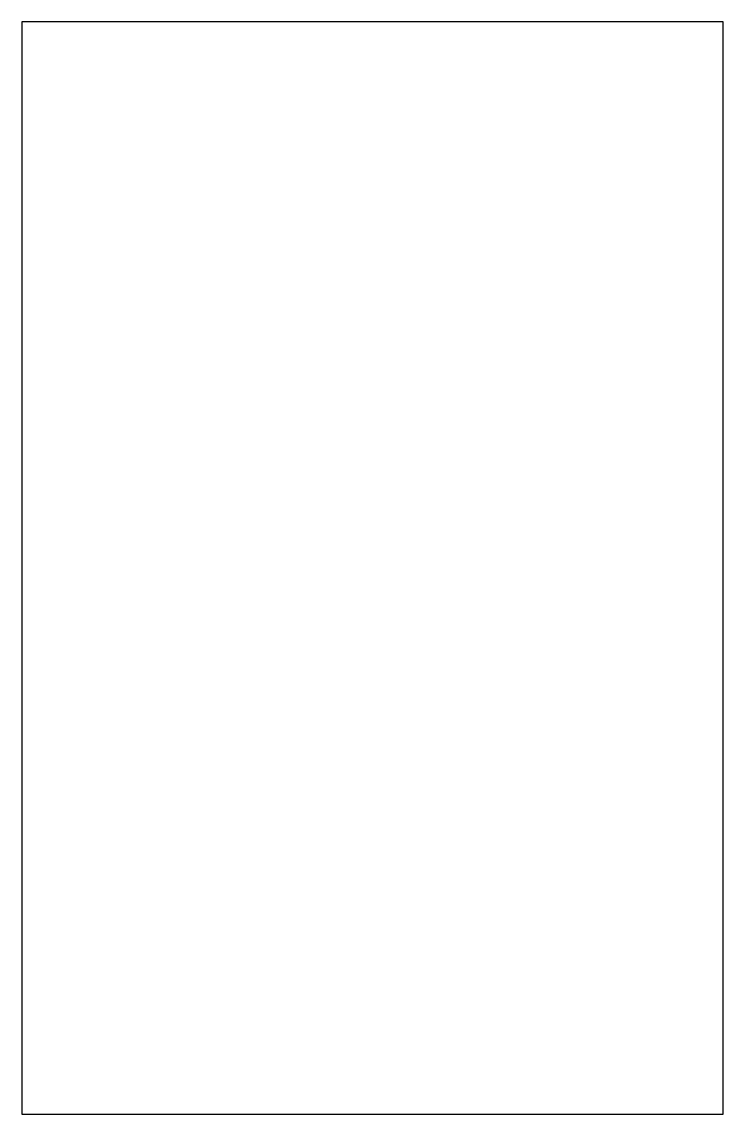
# Model space of a CAD drawing. Extents: x 0 to 130, y 0 to 202.
import ezdxf

# ---------------------------------------------------------------- set-up
doc = ezdxf.new("R2010")
doc.units = 0
doc.layers.add('RIQUADRO', color=7, linetype='CONTINUOUS')

msp = doc.modelspace()

# ---------------------------------------------------------------- linework, layer by layer
at = {"layer": 'RIQUADRO'}
msp.add_lwpolyline([(0, 0), (130, 0), (130, 202.5), (0, 202.5)], close=True, dxfattribs=at)

doc.saveas('drawing.dxf')
